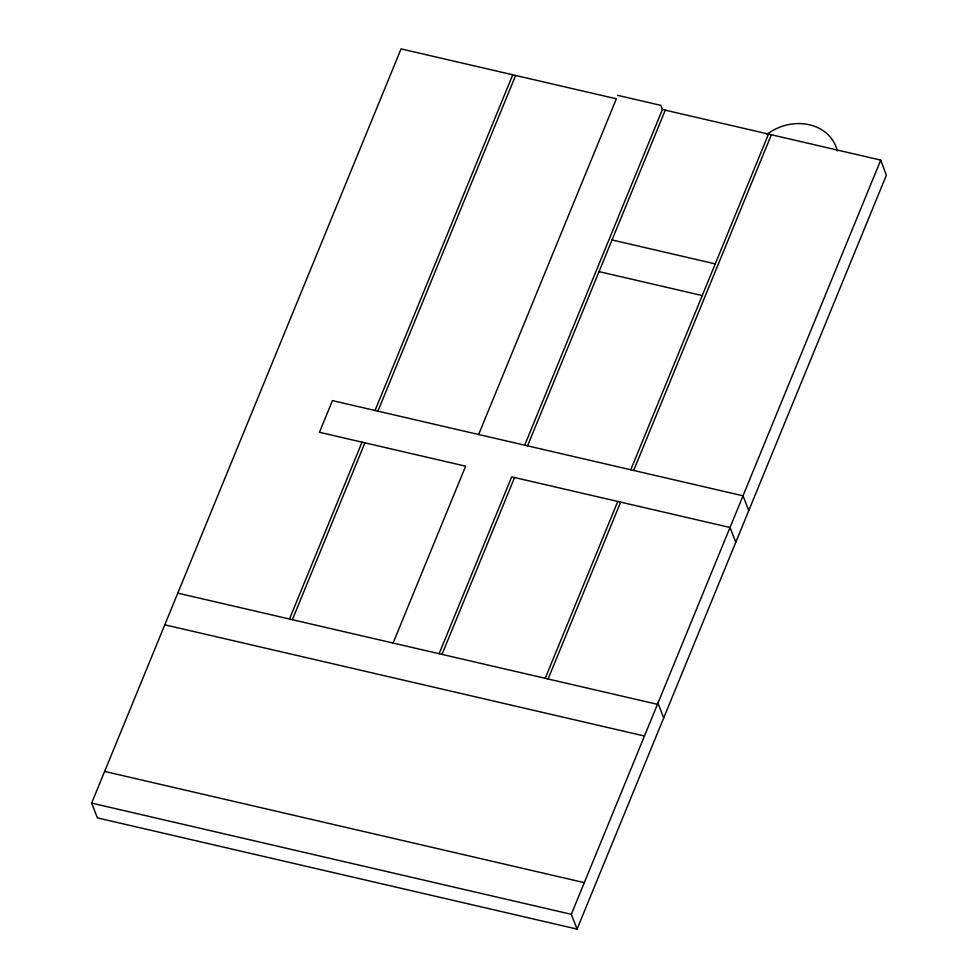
<?xml version="1.0" encoding="UTF-8"?>
<svg xmlns="http://www.w3.org/2000/svg" width="978" height="978" viewBox="0 0 978 978"><rect width="100%" height="100%" fill="white"/><g stroke="black" fill="none" stroke-linecap="round" stroke-linejoin="round"><path stroke-width="1.47" d="M617.705 95.355L660.871 105.367L662.412 109.499L880.738 160.111L886.361 175.233L577.069 929.1L97.409 817.889L91.639 803.109L401.078 48.9L616.36 98.815L478.633 434.513M289.476 619.025L362.043 442.166M375.039 410.491L512.765 74.793M292.349 619.685L364.916 442.826M377.911 411.151L515.626 75.465M393.083 643.047L465.638 466.188L319.451 432.288L332.447 400.613L743.011 495.809L748.769 510.589M439.122 653.72L511.69 476.861L730.016 527.484L735.774 542.264M524.685 445.186L662.412 109.499M442.007 654.392L514.562 477.533M527.558 445.846L665.284 110.159M545.223 678.316L617.778 501.457M630.773 469.782L768.5 134.096M548.096 678.989L620.651 502.13M633.658 470.455L771.373 134.756M577.069 929.1L571.311 914.32L880.738 160.111M612.032 239.952L715.248 263.889M599.037 271.627L702.253 295.564M177.788 593.133L657.448 704.343M164.793 624.808L644.453 736.018M104.646 771.434L584.306 882.645M91.639 803.109L571.311 914.32M657.95 703.145L663.707 717.925M766.654 134.597A45.294 38.374 -21.3 0 1 837.302 150.967"/></g></svg>
